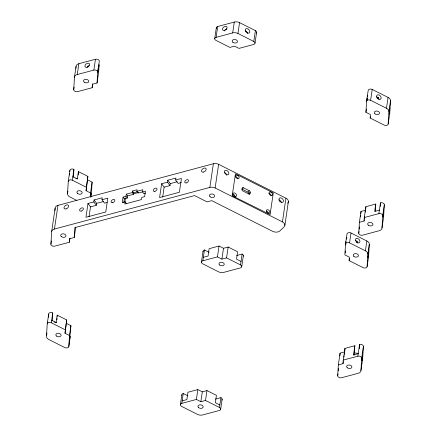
<?xml version="1.0" encoding="UTF-8"?>
<svg xmlns="http://www.w3.org/2000/svg" width="437" height="437" viewBox="0 0 437 437"><rect width="100%" height="100%" fill="white"/><g stroke="black" fill="none" stroke-linecap="round" stroke-linejoin="round"><path stroke-width="0.66" d="M69.953 238.28L69.368 242.224L54.762 246.135A2.649 1.743 8.4 0 1 50.905 244.196L51.642 231.779L55.138 208.116A5.299 3.491 8.4 0 1 57.946 205.379L213.365 163.744A5.299 3.491 8.4 0 1 218.626 164.317L285.935 198.212A5.299 3.491 8.4 0 1 288.229 202.233M52.26 320.709L52.724 312.908A2.649 1.743 8.4 0 0 48.687 313.99L47.229 323.85L46.491 336.272A5.299 3.491 8.4 0 0 48.944 339.582L64.785 347.557A2.649 1.743 8.4 0 0 68.822 346.475L70.275 336.616A2.649 1.743 8.4 0 1 69.871 337.451M48.491 317.262L48.687 313.99M54.98 210.727L55.138 208.116M56.952 319.758L57.029 318.447M57.143 316.486L57.225 315.175L66.681 319.939L65.015 333.289L69.472 335.534L68.822 346.475M76.699 200.386L69.996 197.011A5.299 3.491 8.4 0 1 67.544 193.7L68.281 181.284L69.887 170.435A2.649 1.743 8.4 0 1 73.919 169.354L73.46 177.154M73.722 89.694L74.459 77.278L76.06 66.435A5.299 3.491 8.4 0 1 78.868 63.698L95.446 59.257A2.649 1.743 8.4 0 1 99.303 61.196L97.702 72.045L97.052 82.986L92.393 84.232L92.185 87.722L77.578 91.639A2.649 1.743 8.4 0 1 73.722 89.694L74.099 87.143M69.614 175.013L69.691 173.702M69.805 171.741L69.887 170.435M75.94 68.391L76.06 66.435M69.368 242.224L69.576 238.733L74.235 237.482L75.776 227.049M65.015 333.289L66.681 319.939M74.235 237.482L74.82 227.65L194.531 195.585L207.072 201.899L211.732 200.649L272.704 231.353A5.299 3.491 8.4 0 0 279.97 230.862L284.083 226.852A5.299 3.491 8.4 0 0 282.439 221.876L285.935 198.212M78.228 174.893L78.42 171.621L87.881 176.384L86.067 190.723L90.525 192.963L90.295 196.825M69.188 343.974L70.925 325.674L66.473 323.429M86.067 190.723L87.881 176.384M98.216 68.554L98.008 72.083L99.095 64.725L98.653 72.138L97.052 82.986M87.673 179.875L92.125 182.12L91.683 189.532L90.596 196.89M338.347 364.862L343.007 363.611L343.214 360.121L357.821 356.21L359.553 344.476A2.649 1.743 8.4 0 1 363.409 346.415L362.672 358.837L360.94 370.565A5.299 3.491 8.4 0 1 358.132 373.302L341.554 377.743A2.649 1.743 8.4 0 1 337.697 375.804L338.347 364.862L340.079 353.129L344.738 351.878M345.525 243.939L344.875 254.88L349.327 257.125L349.119 260.616L363.081 267.646A2.649 1.743 8.4 0 0 367.113 266.565L368.571 256.705L369.309 244.288A5.299 3.491 8.4 0 0 366.856 240.978L351.015 232.997A2.649 1.743 8.4 0 0 346.978 234.079L345.525 243.939A2.649 1.743 8.4 0 1 349.562 242.857L365.403 250.838A5.299 3.491 8.4 0 1 367.85 254.148L367.113 266.565M338.205 370.953L338.473 368.457M345.896 241.437L345.683 244.966L345.88 243.627M346.688 238.957L346.77 237.608L346.574 238.946M339.92 355.822L340.079 353.129M344.777 351.299L344.946 348.387L354.844 345.738L354.063 355.336M359.4 222.291L364.059 221.04L364.267 217.55L378.874 213.638L380.474 202.795A2.649 1.743 8.4 0 1 384.331 204.734L383.593 217.151L381.993 227.999A5.299 3.491 8.4 0 1 379.185 230.736L362.606 235.177A2.649 1.743 8.4 0 1 358.75 233.232L359.4 222.291L361 211.448L365.66 210.197M365.927 112.314L366.577 101.373L368.178 90.525A2.649 1.743 8.4 0 1 372.215 89.443L388.056 97.418A5.299 3.491 8.4 0 1 390.509 100.729L389.771 113.15L388.171 123.993A2.649 1.743 8.4 0 1 384.134 125.075L370.172 118.045L370.379 114.554L365.927 112.314L366.397 109.124M359.301 229.157L359.438 226.808M366.987 99.647L367.091 97.883M360.678 216.839L360.76 215.49M360.88 213.469L361 211.448M365.731 209.033L365.867 206.706L375.765 204.052L375.339 211.251M359.301 348.731L359.553 344.476M360.94 370.565L361.678 358.149L363.409 346.415M380.261 206.439L380.474 202.795M381.993 227.999L382.73 215.583L384.331 204.734M388.171 123.993L388.903 111.577L390.509 100.729M68.762 180.918L68.833 180.246M47.791 322.462L47.868 321.894M50.905 244.196L51.391 240.907M51.642 231.779A5.299 3.491 8.4 0 1 54.456 229.043L57.946 205.379M74.459 77.278A5.299 3.491 8.4 0 1 77.267 74.541L78.868 63.698M46.59 335.611L46.977 332.983M67.544 193.7L67.921 191.149M47.229 323.85A2.649 1.743 8.4 0 1 51.266 322.768L52.724 312.908M68.281 181.284A2.649 1.743 8.4 0 1 72.318 180.202L73.919 169.354M57.225 315.175L56.138 322.533L51.637 320.272M78.42 171.621L77.333 178.979L72.837 176.712M77.267 74.541L93.846 70.1L95.446 59.257M92.185 87.722L92.748 83.899M101.968 199.742L102.258 197.77L94.102 199.955L93.813 201.927L87.984 203.484L85.947 217.287L105.754 211.983L107.792 198.18L101.968 199.742L104.481 203.134L107.07 202.44M69.472 335.534L70.925 325.674M90.525 192.963L92.125 182.12M90.885 197.076L91.475 193.061A2.649 1.743 8.4 0 1 91.071 193.897M89.044 216.741L90.497 206.881L87.984 203.484M90.497 206.881L96.326 205.319L96.615 203.347L94.102 199.955M125.157 201.861L124.835 204.03L141.38 199.6L141.703 197.431L144.614 196.65L145.428 191.127L138.179 193.067L136.896 191.33L137.125 189.751L132.466 191.002L132.236 192.58L126.293 194.17L125.971 196.339L123.059 197.12L122.245 202.642L125.157 201.861L126.44 203.598M123.802 202.539L124.343 198.857L123.059 197.12M124.933 201.796L125.512 197.868M124.343 198.857L127.26 198.076L127.577 195.907L126.293 194.17M127.577 195.907L133.52 194.318L133.755 192.739L132.466 191.002M175.608 180.011L175.898 178.039L167.742 180.224L167.453 182.196L161.624 183.758L159.587 197.562L179.394 192.253L181.437 178.449L175.608 180.011L178.121 183.403L181.36 182.54M162.684 197.011L164.137 187.151L161.624 183.758M164.137 187.151L169.966 185.588L170.255 183.616L167.742 180.224M214.704 38.713L216.304 27.87M255.388 30.612L253.788 41.455A2.649 1.743 8.4 0 1 253.607 44.481L239.001 48.392L234.549 46.153L229.884 47.398L215.927 40.368A2.649 1.743 8.4 0 1 216.107 37.347L217.708 26.499L234.287 22.063A5.299 3.491 8.4 0 1 239.547 22.637L255.388 30.612A2.649 1.743 8.4 0 1 256.208 33.103M54.456 229.043L209.869 187.407L213.365 163.744M216.107 37.347L232.686 32.906L234.287 22.063M180.388 404.733L181.841 394.873M201.441 262.162L203.041 251.319M215.446 399.085L220.925 397.615L219.472 407.475A2.649 1.743 8.4 0 1 219.292 410.501L202.713 414.937A5.299 3.491 8.4 0 1 197.453 414.363L181.612 406.388A2.649 1.743 8.4 0 1 181.792 403.367L183.245 393.508L187.899 395.851M236.646 255.53L242.125 254.061L240.525 264.904A2.649 1.743 8.4 0 1 240.345 267.93L223.766 272.371A5.299 3.491 8.4 0 1 218.505 271.798L202.664 263.817A2.649 1.743 8.4 0 1 202.844 260.796L204.445 249.948L209.099 252.291M282.439 221.876L215.135 187.981L218.626 164.317M253.788 41.455L237.947 33.48L239.547 22.637M181.792 403.367L196.399 399.451L197.852 389.591L202.309 391.836L206.969 390.585L216.424 395.348L215.337 402.706L219.838 404.973M202.844 260.796L217.451 256.885L219.052 246.036L223.504 248.282L228.169 247.031L237.624 251.794L236.537 259.152L241.038 261.419M196.399 399.451L200.851 401.696L202.309 391.836M217.451 256.885L221.903 259.125L223.504 248.282M232.233 195.53L235.434 173.839L273.289 192.903L270.088 214.594L232.042 195.716M255.011 43.11L256.612 32.267M200.851 401.696L205.51 400.445L206.969 390.585M221.903 259.125L226.563 257.879L228.169 247.031M250.03 193.509L250.215 192.269A1.322 0.89 45.8 0 0 249.248 190.723L243.387 187.773A1.322 0.89 45.8 0 0 242.131 188.194L241.945 189.44A1.322 0.89 45.8 0 0 242.917 190.985L248.773 193.935A1.322 0.89 45.8 0 0 250.03 193.509L249.095 194.421M220.696 409.13L222.149 399.271M241.748 266.559L243.349 255.716M284.875 225.366L288.365 201.703M367.08 100.073L367.277 98.735M367.572 96.73L367.774 95.392M345.164 252.908L345.459 250.936M349.562 242.857L351.015 232.997M366.577 101.373A2.649 1.743 8.4 0 1 370.614 100.291L372.215 89.443M349.119 260.616L349.414 258.644M370.172 118.045L370.363 116.772M337.697 375.804L337.976 373.93M358.75 233.232L359.006 231.49M343.214 360.121L344.946 348.387M364.267 217.55L365.867 206.706M343.007 363.611L343.296 361.656M343.968 357.095L344.165 355.789M344.356 354.489L344.547 353.183M364.059 221.04L364.25 219.767M364.436 218.489L364.72 216.577M365.381 212.109L365.567 210.836M365.403 250.838L366.856 240.978M388.903 111.577A5.299 3.491 8.4 0 0 386.455 108.267L388.056 97.418M367.85 254.148L369.309 244.288M354.844 345.738L353.484 354.97L358.193 353.708M375.765 204.052L374.678 211.415L379.387 210.153M243.387 187.773L241.983 189.139L247.839 192.089A1.322 0.89 45.8 0 1 248.806 193.635L250.215 192.269M247.839 192.089L249.248 190.723M377.153 98.675L378.382 97.478M377.896 98.407L378.715 97.609M279.817 201.839L280.636 201.042M356.363 241.836L357.182 241.033M356.286 242.36L357.105 241.563M136.896 191.33L142.839 189.74L142.517 191.909L143.806 193.646L145.554 193.176M133.755 192.739L137.251 191.805M96.615 203.347L103.514 201.501M170.255 183.616L177.16 181.77M133.569 193.826L138.753 192.438M219.052 246.036L209.154 248.691L208.067 256.049L203.358 257.311M197.852 389.591L187.954 392.246L186.867 399.604L182.158 400.866M76.022 178.602L77.338 178.749M354.418 352.938L358.362 353.364M54.166 322.085L56.794 322.375M370.614 100.291L386.455 108.267M72.318 180.202L86.275 187.227M226.563 257.879L240.525 264.904M51.266 322.768L65.222 329.798M205.51 400.445L219.472 407.475M87.974 65.894L88.689 66.861M167.453 182.196L169.966 185.588M132.236 192.58L133.52 194.318M125.971 196.339L127.26 198.076M93.813 201.927L96.326 205.319M232.653 194.236A2.119 1.426 45.8 0 1 235.128 196.945M235.275 176.488A2.119 1.426 45.8 0 1 237.744 178.76M269.132 193.367A2.119 1.426 45.8 0 1 271.148 195.579M266.51 211.115A2.119 1.426 45.8 0 1 268.526 213.327M87.214 67.276A2.649 1.666 -36.5 0 1 89.377 65.752M93.846 70.1A2.649 1.743 8.4 0 1 97.702 72.045M245.124 30.748A2.649 1.781 45.8 0 1 247.648 33.518M224.405 30.978A2.649 1.666 -36.5 0 1 226.874 28.918M232.686 32.906A5.299 3.491 8.4 0 1 237.947 33.48M216.605 28.782A2.649 1.743 8.4 0 1 217.708 26.499M242.125 254.061A2.649 1.743 8.4 0 1 243.234 256.158M203.101 251.778A2.649 1.743 8.4 0 1 204.445 249.948M378.874 213.638A2.649 1.743 8.4 0 1 382.73 215.583M376.508 96.91A2.649 1.781 45.8 0 1 379.026 99.68M389.771 113.15A2.649 1.743 8.4 0 1 389.651 113.593M287.961 202.735A5.299 3.491 8.4 0 1 287.579 203.189M209.869 187.407A5.299 3.491 8.4 0 1 215.135 187.981M224.203 172.429A2.649 1.781 45.8 0 1 226.727 175.199M278.839 199.944A2.649 1.781 45.8 0 1 281.362 202.713M220.925 397.615A2.649 1.743 8.4 0 1 221.745 400.106M181.907 395.338A2.649 1.743 8.4 0 1 183.245 393.508M357.821 356.21A2.649 1.743 8.4 0 1 361.678 358.149M362.672 358.837A5.299 3.491 8.4 0 1 362.442 359.717M355.308 240.465A2.649 1.781 45.8 0 1 357.832 243.234M368.571 256.705A2.649 1.743 8.4 0 1 368.167 257.54M361.923 359.913L361.934 360.569L362.519 355.357L361.923 359.913M368.036 256.912L368.047 257.573L368.604 252.313L368.036 256.912M383.118 216.353L383.134 217.014L383.691 211.754L383.118 216.353M389.236 113.358L389.247 114.019L389.804 108.758L389.236 113.358M233.09 194.694A2.119 1.426 45.8 0 0 236.177 196.246A2.119 1.426 45.8 0 0 234.98 193.105A2.119 1.426 45.8 0 0 233.09 194.694M235.712 176.947A2.119 1.426 45.8 0 0 238.799 178.498A2.119 1.426 45.8 0 0 237.602 175.357A2.119 1.426 45.8 0 0 235.712 176.947M269.116 193.766A2.119 1.426 45.8 0 0 272.196 195.317A2.119 1.426 45.8 0 0 271.006 192.176A2.119 1.426 45.8 0 0 269.116 193.766M266.494 211.513A2.119 1.426 45.8 0 0 269.58 213.065A2.119 1.426 45.8 0 0 268.384 209.924A2.119 1.426 45.8 0 0 266.494 211.513M86.958 67.211A2.649 1.666 -36.5 0 0 89.41 63.715A2.649 1.666 -36.5 0 0 85.373 64.796A2.649 1.666 -36.5 0 0 86.958 67.211M84.215 82.123A2.649 1.743 8.4 0 0 88.662 81.817A2.649 1.743 8.4 0 0 85.565 79.326A2.649 1.743 8.4 0 0 84.215 82.123M245.457 30.907A2.649 1.781 45.8 0 0 249.314 32.846A2.649 1.781 45.8 0 0 247.823 28.918A2.649 1.781 45.8 0 0 245.457 30.907M224.454 30.377A2.649 1.666 -36.5 0 0 226.907 26.876A2.649 1.666 -36.5 0 0 222.87 27.957A2.649 1.666 -36.5 0 0 224.454 30.377M232.905 42.285A2.649 1.743 8.4 0 0 237.351 41.985A2.649 1.743 8.4 0 0 234.259 39.494A2.649 1.743 8.4 0 0 232.905 42.285M219.68 265.051A2.649 1.743 8.4 0 0 224.126 264.751A2.649 1.743 8.4 0 0 221.035 262.26A2.649 1.743 8.4 0 0 219.68 265.051M368.369 225.219A2.649 1.743 8.4 0 0 372.816 224.918A2.649 1.743 8.4 0 0 369.724 222.428A2.649 1.743 8.4 0 0 368.369 225.219M376.836 97.069A2.649 1.781 45.8 0 0 380.693 99.008A2.649 1.781 45.8 0 0 379.201 95.08A2.649 1.781 45.8 0 0 376.836 97.069M374.984 113.839A2.649 1.743 8.4 0 0 379.431 113.533A2.649 1.743 8.4 0 0 376.333 111.042A2.649 1.743 8.4 0 0 374.984 113.839M77.6 193.504A2.649 1.743 8.4 0 0 82.052 193.198A2.649 1.743 8.4 0 0 78.955 190.712A2.649 1.743 8.4 0 0 77.6 193.504M112.73 202.631A2.119 1.333 -36.5 0 0 114.696 199.835A2.119 1.333 -36.5 0 0 111.468 200.698A2.119 1.333 -36.5 0 0 112.73 202.631M81.271 211.06A2.119 1.333 -36.5 0 0 83.232 208.263A2.119 1.333 -36.5 0 0 80.004 209.126A2.119 1.333 -36.5 0 0 81.271 211.06M154.911 191.335A2.119 1.333 -36.5 0 0 156.878 188.533A2.119 1.333 -36.5 0 0 153.649 189.401A2.119 1.333 -36.5 0 0 154.911 191.335M186.375 182.906A2.119 1.333 -36.5 0 0 188.336 180.104A2.119 1.333 -36.5 0 0 185.108 180.973A2.119 1.333 -36.5 0 0 186.375 182.906M210.088 196.787A2.649 1.743 8.4 0 0 214.54 196.486A2.649 1.743 8.4 0 0 211.442 193.995A2.649 1.743 8.4 0 0 210.088 196.787M66.036 208.891A2.649 1.666 -36.5 0 0 68.489 205.395A2.649 1.666 -36.5 0 0 64.452 206.477A2.649 1.666 -36.5 0 0 66.036 208.891M224.536 172.588A2.649 1.781 45.8 0 0 228.393 174.527A2.649 1.781 45.8 0 0 226.901 170.599A2.649 1.781 45.8 0 0 224.536 172.588M61.399 236.619A2.649 1.743 8.4 0 0 65.85 236.319A2.649 1.743 8.4 0 0 62.753 233.828A2.649 1.743 8.4 0 0 61.399 236.619M203.533 172.058A2.649 1.666 -36.5 0 0 205.991 168.562A2.649 1.666 -36.5 0 0 201.954 169.638A2.649 1.666 -36.5 0 0 203.533 172.058M279.172 200.102A2.649 1.781 45.8 0 0 283.029 202.041A2.649 1.781 45.8 0 0 281.537 198.114A2.649 1.781 45.8 0 0 279.172 200.102M198.627 407.623A2.649 1.743 8.4 0 0 203.074 407.317A2.649 1.743 8.4 0 0 199.982 404.831A2.649 1.743 8.4 0 0 198.627 407.623M347.317 367.79A2.649 1.743 8.4 0 0 351.763 367.484A2.649 1.743 8.4 0 0 348.671 364.993A2.649 1.743 8.4 0 0 347.317 367.79M355.636 240.623A2.649 1.781 45.8 0 0 359.493 242.562A2.649 1.781 45.8 0 0 358.001 238.635A2.649 1.781 45.8 0 0 355.636 240.623M353.926 256.404A2.649 1.743 8.4 0 0 358.378 256.104A2.649 1.743 8.4 0 0 355.281 253.613A2.649 1.743 8.4 0 0 353.926 256.404M56.548 336.075A2.649 1.743 8.4 0 0 61 335.769A2.649 1.743 8.4 0 0 57.903 333.278A2.649 1.743 8.4 0 0 56.548 336.075"/></g></svg>
